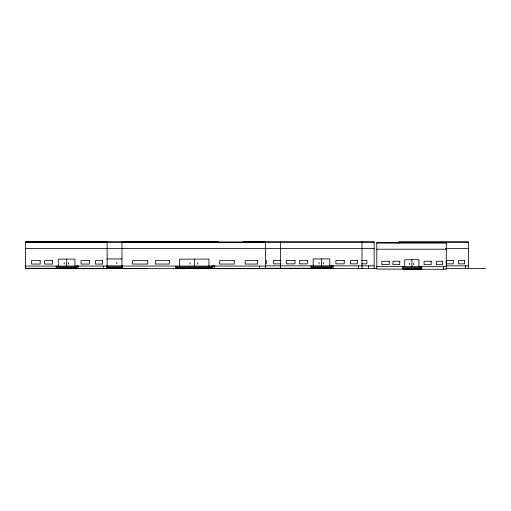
<?xml version="1.0" encoding="UTF-8"?>
<svg xmlns="http://www.w3.org/2000/svg" width="511" height="511" viewBox="0 0 511 511"><rect width="100%" height="100%" fill="white"/><g stroke="black" fill="none" stroke-linecap="round" stroke-linejoin="round"><path stroke-width="0.77" d="M218.389 241.741L25.55 241.741L25.55 268.46L56.689 268.46M243.115 241.741L374.148 241.741L374.148 268.46M25.55 241.939L107.138 241.939L107.138 268.665L77.174 268.665L77.174 265.892M106.831 242.31L122.768 242.31M265.35 242.31L374.148 242.31M398.867 242.31L468.427 242.31M25.55 242.508L107.138 242.508M121.976 242.508L265.573 242.508M376.792 243.108L446.346 243.108M106.831 248.423L122.768 248.423M265.35 248.423L374.148 248.423M445.503 248.423L468.427 248.423M25.55 248.621L107.138 248.621M121.976 248.621L265.573 248.621M376.792 249.221L446.346 249.221M106.92 258.943L122.001 258.943M411.866 259.735L404.712 259.735L404.712 266.653M281.088 260.457L273.551 260.457L273.551 263.848L281.088 263.848M361.571 260.457L366.853 260.457L366.853 263.848L361.571 263.848M106.761 265.854L122.57 265.854M265.362 265.854L374.148 265.854M446.122 265.854L468.427 265.854M25.55 266.059L107.138 266.059M121.976 266.059L265.573 266.059M376.792 266.653L446.346 266.653M106.761 266.799L122.57 266.799M311.084 266.799L331.492 266.799M56.229 266.998L76.637 266.998M175.969 266.998L211.886 266.998M106.856 267.636L122.627 267.636M311.084 267.636L331.492 267.636M402.949 267.598L420.342 267.598M56.229 267.841L76.637 267.841M175.969 267.841L211.886 267.841M25.55 268.262L56.625 268.262M265.362 268.262L311.084 268.262M106.85 268.364L146.255 268.46M331.492 268.364L292.464 268.46M76.248 268.46L176.212 268.46M211.586 268.46L376.863 268.46M402.949 268.435L420.342 268.435M445.528 268.46L485.45 268.46M56.28 268.569L76.637 268.569M176.059 268.569L211.886 268.569M211.886 268.665L175.969 268.665L175.969 266.059M420.342 269.163L376.792 269.061L376.792 242.54L446.346 242.54L446.346 269.259L420.802 269.259L420.802 266.487M420.342 269.259L402.949 269.259L402.949 266.653M468.427 268.46L468.427 241.741L398.867 241.741L398.867 243.179M465.483 265.854L465.483 268.46M443.407 266.653L443.407 269.259M421.716 269.259L421.716 266.487L420.342 266.487L420.329 269.259M418.911 266.653L418.911 259.684L411.866 259.684L411.866 266.653M413.508 263.178L413.508 264.647M409.726 263.12L409.726 264.647M368.603 265.854L368.603 268.46M361.999 241.741L361.999 268.46M358.55 265.854L358.55 268.46M333.108 268.46L333.108 265.688L331.492 265.688L331.492 268.46M332.029 265.688L332.029 268.46M329.812 265.854L329.812 258.885L313.16 258.943L313.16 265.854M323.476 262.379L323.476 263.848M321.553 258.885L321.553 265.854M319.036 262.322L319.036 263.848M311.084 265.854L311.135 268.46M280.405 241.741L280.405 268.262M266.601 260.457L266.601 263.848M259.505 266.059L259.505 268.665M214.722 268.665L214.722 265.892L211.886 265.892L211.854 268.665M212.832 265.892L212.832 268.665L265.573 268.665L265.573 241.939L121.976 241.939L121.976 268.46M208.929 266.059L208.929 259.083L179.617 259.141L179.617 266.059M197.77 262.577L197.77 264.053M194.384 259.083L194.384 266.059M189.964 262.52L189.964 264.053M176.059 267.841L176.059 268.665M116.853 262.322L116.853 263.848M103.688 266.059L103.688 268.665M78.247 268.665L78.247 265.892L76.637 265.892L76.618 268.665L56.229 268.665L56.229 266.059M74.957 266.059L74.957 259.083L58.299 259.141L58.299 266.059M68.615 262.577L68.615 264.053M66.692 259.083L66.692 266.059M64.182 262.52L64.182 264.053M56.28 267.841L56.28 268.665M295.032 260.457L286.339 260.457L286.339 263.848L295.032 263.848L295.032 260.457M307.335 260.457L299.363 260.457L299.363 263.848L307.335 263.848L307.335 260.457M344.222 260.457L335.88 260.457L335.88 263.848L344.222 263.848L344.222 260.457M357.457 260.457L350.405 260.457L350.405 263.848L357.457 263.848L357.457 260.457M453.276 260.457L446.16 260.457L446.16 263.848L453.276 263.848L453.276 260.457M464.556 260.457L458.546 260.457L458.546 263.848L464.556 263.848L464.556 260.457M40.177 260.655L31.484 260.655L31.484 264.053L40.177 264.053L40.177 260.655M52.48 260.655L44.502 260.655L44.502 264.053L52.48 264.053L52.48 260.655M89.368 260.655L81.025 260.655L81.025 264.053L89.368 264.053L89.368 260.655M102.602 260.655L95.551 260.655L95.551 264.053L102.602 264.053L102.602 260.655M147.717 260.655L132.419 260.655L132.419 264.053L147.717 264.053L147.717 260.655M169.371 260.655L155.331 260.655L155.331 264.053L169.371 264.053L169.371 260.655M234.294 260.655L219.609 260.655L219.609 264.053L234.294 264.053L234.294 260.655M257.582 260.655L245.178 260.655L245.178 264.053L257.582 264.053L257.582 260.655M389.261 261.255L381.851 261.255L381.851 264.647L389.261 264.647L389.261 261.255M399.749 261.255L392.953 261.255L392.953 264.647L399.749 264.647L399.749 261.255M431.195 261.255L424.085 261.255L424.085 264.647L431.195 264.647L431.195 261.255M442.475 261.255L436.471 261.255L436.471 264.647L442.475 264.647L442.475 261.255"/></g></svg>
